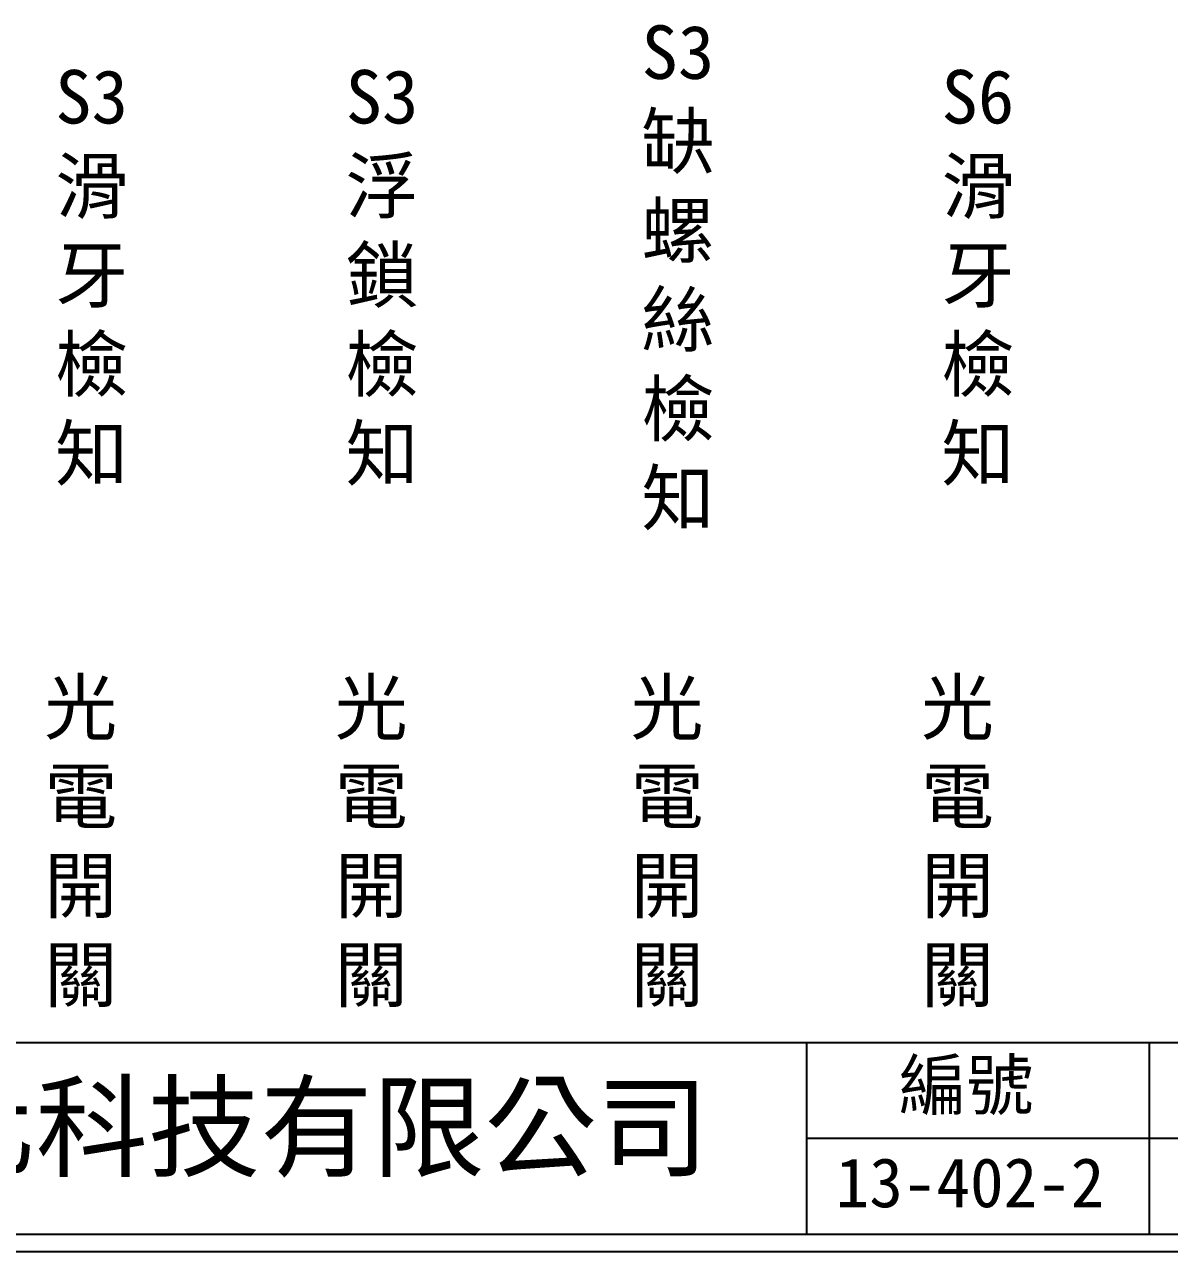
# Model space of a CAD drawing. Extents: x 325 to 612, y 3 to 207.
# Drawn here: x 404 to 487.5, y 3 to 92.5 of the extents above; entities that cross this region are included whole.
import ezdxf

# ---------------------------------------------------------------- set-up
doc = ezdxf.new("R2010")
doc.units = 0
doc.layers.add('圖框層', color=7, linetype='CONTINUOUS')
doc.layers.add('標尺寸層', color=3, linetype='CONTINUOUS')
doc.styles.add('CNS', font='romanc.shx', dxfattribs={"bigfont": 'chineset.shx'})
doc.styles.add('STSL', font='KAIU.TTF')

msp = doc.modelspace()

# ---------------------------------------------------------------- linework, layer by layer
at = {"layer": '圖框層', "color": 7}
for p, q in [((326.569, 18.25), (611.07, 18.25)), ((461.07, 4.25), (461.07, 18.25)), ((486.07, 4.25), (486.07, 18.25)), ((461.07, 11.25), (611.07, 11.25)), ((326.569, 4.25), (611.07, 4.25)), ((325.319, 3), (612.319, 3))]:
    msp.add_line(p, q, dxfattribs=at)

# ---------------------------------------------------------------- texts
at = {"layer": '圖框層', "color": 4, "style": 'STSL'}
for s, height, p in [('編號', 3.6, (467.785, 13.337)), ('泓陞自動化科技有限公司', 6, (363.923, 9.076)), ('13-402-2', 3.6, (463.183, 6.224))]:
    msp.add_text(s, height=height, dxfattribs=at).set_placement(p)
at = {"layer": '標尺寸層', "color": 7, "char_height": 3.9, "width": 4.96081, "attachment_point": 5, "style": 'CNS'}
for s, insert in [('{\\fDFKai-SB|b0|i0|c136|p65;S3缺螺絲檢知}', (451.677, 74)), ('{\\fDFKai-SB|b0|i0|c136|p65;S3滑牙檢知}', (408.918, 74)), ('{\\fDFKai-SB|b0|i0|c136|p65;S3浮鎖檢知}', (430.099, 74)), ('{\\fDFKai-SB|b0|i0|c136|p65;S6滑牙檢知}', (473.551, 74)), ('{\\fDFKai-SB|b0|i0|c136|p65;光電開關}', (408.129, 32.72)), ('{\\fDFKai-SB|b0|i0|c136|p65;光電開關}', (429.311, 32.72)), ('{\\fDFKai-SB|b0|i0|c136|p65;光電開關}', (450.888, 32.72)), ('{\\fDFKai-SB|b0|i0|c136|p65;光電開關}', (472.069, 32.72))]:
    msp.add_mtext(s, dxfattribs=dict(at, insert=insert))

doc.saveas('drawing.dxf')
